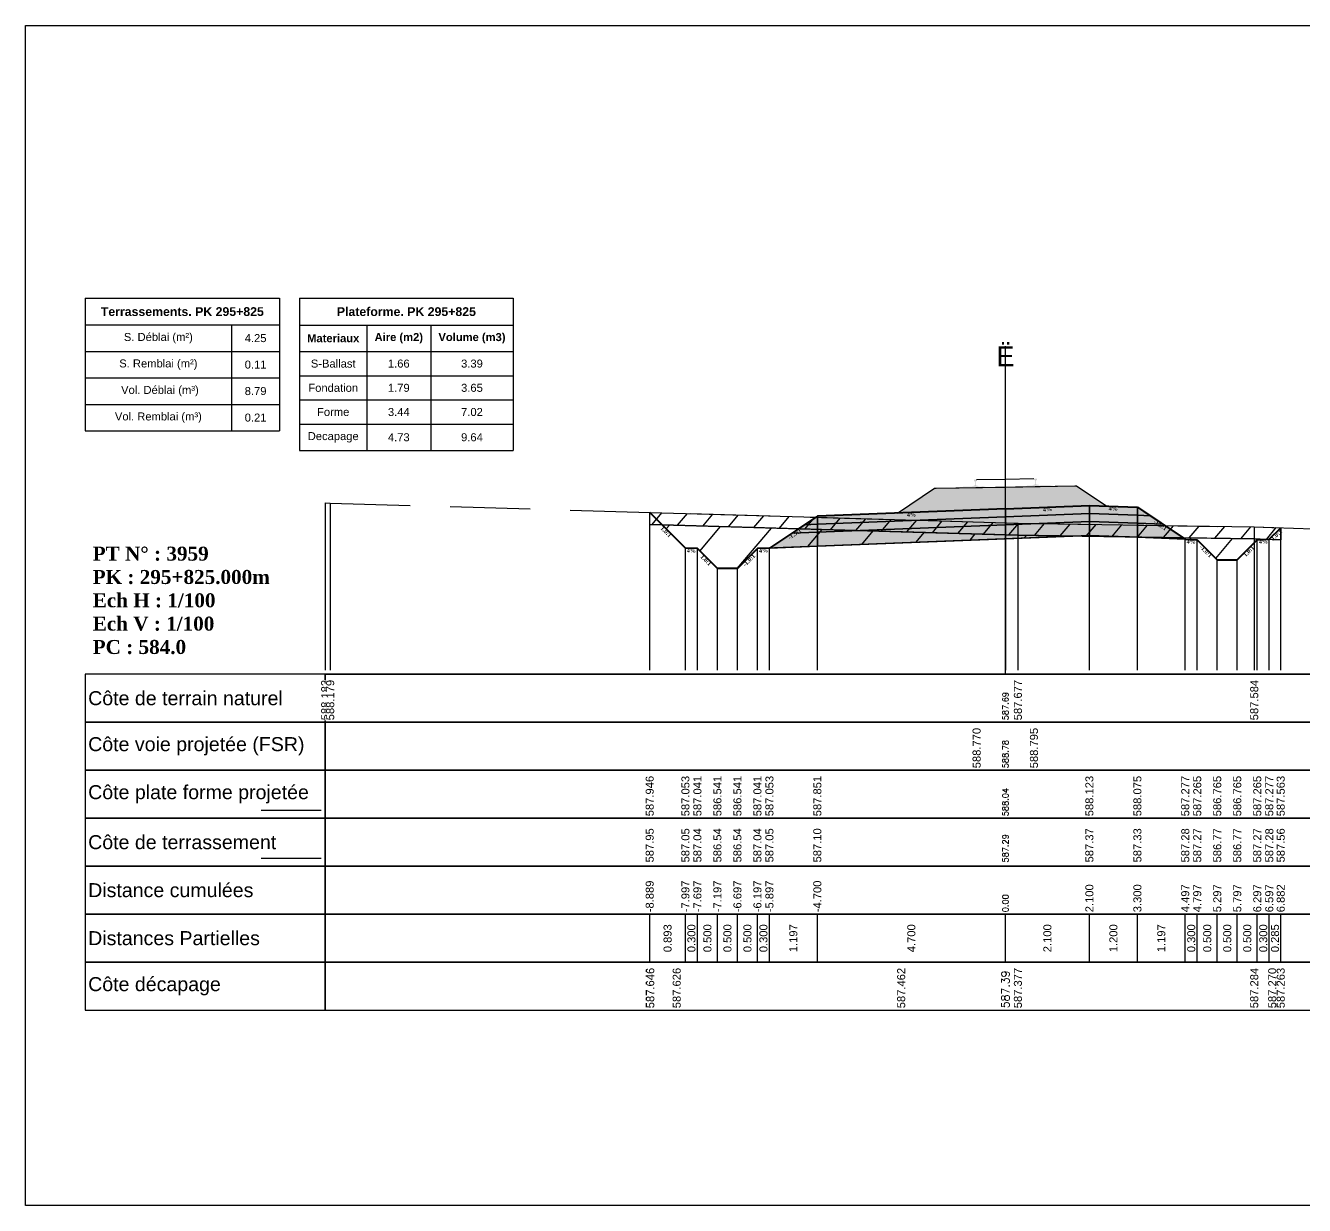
# Model space of a CAD drawing. Header units: millimetres. Extents: x 2762 to 3076, y 916 to 3305.
# Drawn here: x 2950.21 to 2982.18, y 1095.4 to 1124.9 of the extents above; entities that cross this region are included whole.
import ezdxf

# ---------------------------------------------------------------- set-up
doc = ezdxf.new("R2010")
doc.units = ezdxf.units.MM
doc.header["$LTSCALE"] = 2
doc.linetypes.add('CACHE', pattern=[9.525, 6.35, -3.175])
doc.linetypes.add('DASHED', pattern=[0.75, 0.5, -0.25])
for name, color, linetype in [('C-ANNO-TABL', 1, 'Continuous'), ('C-ANNO-TABL-TEXT', 150, 'Continuous'), ('C-ANNO-TABL-TITL', 150, 'Continuous'), ('C-ANNO-TABL-TTBL', 5, 'Continuous'), ('C-ROAD-CORR', 5, 'Continuous'), ('C-ROAD-SCTN', 7, 'Continuous')]:
    doc.layers.add(name, color=color, linetype=linetype)
doc.styles.add('ARIAL', font='arial.ttf')
doc.styles.add('C3D_Etiquette', font='romans.shx')
doc.styles.add('C3D_Profil_Travers', font='romans.shx')
doc.styles.get("Standard").update_dxf_attribs({"font": 'arial.ttf'})

msp = doc.modelspace()

# ---------------------------------------------------------------- hatches: boundary and pattern name
at = {"linetype": 'Continuous', "lineweight": -3}
h = msp.add_hatch(dxfattribs=at)
h.set_pattern_fill('GRAVEL', color=252, scale=0.009, style=0)
h.set_pattern_definition([(228.0128, (2972.168281, 1112.943734), (-1.8288, -2.0574), [0.030755, -3.0447435]), (184.96974, (2972.147707, 1112.920874), (2.743199999, 0.228600013), [0.0527764, -5.2248644]), (132.51045, (2972.095129, 1112.916302), (2.286, -2.5146), [0.0372133, -3.684125]), (267.2737, (2972.005975, 1112.859152), (0.2286, 4.572), [0.0480604, -4.7579794]), (292.83365, (2972.003689, 1112.811146), (-1.143, 2.7432), [0.047127, -4.6655827]), (357.2737, (2972.021977, 1112.767712), (-4.572, 0.2286), [0.0480604, -4.7579794]), (37.69424, (2972.069983, 1112.7654255), (-2.9718, -2.286), [0.0635574, -6.2921804]), (72.25533, (2972.120275, 1112.8042875), (1.6002, 5.0292), [0.0600048, -5.940473]), (121.42957, (2972.138563, 1112.861438), (-1.8288, 2.9718), [0.048223, -4.774099]), (175.23636, (2972.113417, 1112.902586), (2.5146, -0.2286), [0.055054, -2.697654]), (222.39744, (2972.058553, 1112.9071575), (-2.7432, -2.5146), [0.071197, -7.0485095]), (138.81407, (2972.23229, 1112.856866), (-1.6002, 1.3716), [0.0243004, -2.405751]), (171.46923, (2972.214001, 1112.872868), (2.9718, -0.4572), [0.0462314, -4.5769175]), (225, (2972.16828, 1112.87973), (-3e-17, -0.2286), [0.032329, -0.29096]), (203.1986, (2972.15228, 1112.907158), (1.143, 0.4572), [0.01741, -1.723556]), (291.8014, (2972.136277, 1112.9003), (-0.2286, 0.6858), [0.024621, -1.206428]), (30.9638, (2972.14542, 1112.87744), (0.6858, 0.4572), [0.039989, -1.292967]), (161.565, (2972.17971, 1112.89801), (0.4572, -0.2286), [0.028916, -0.693981]), (16.38954, (2972.003689, 1112.9003), (2.286, 0.6858), [0.040508, -4.0102944]), (70.34618, (2972.042551, 1112.91173), (-0.9144, -2.5146), [0.033984, -3.3643994]), (293.1986, (2972.17971, 1112.943734), (-0.4572, 1.143), [0.034819, -1.7061465]), (343.61046, (2972.193427, 1112.91173), (-2.286, 0.6858), [0.040508, -4.0102944]), (339.44395, (2972.00369, 1112.758568), (-1.143, 0.4572), [0.039063, -1.914096]), (294.77514, (2972.040265, 1112.744852), (-1.143, 2.5146), [0.0327305, -3.2403234]), (66.8014, (2972.181997, 1112.715134), (0.4572, 1.143), [0.034819, -1.7061465]), (17.35402, (2972.195713, 1112.747138), (-2.9718, -0.9144), [0.0383204, -3.793714]), (69.44395, (2972.069983, 1112.715134), (-0.4572, -1.143), [0.0195316, -1.933628]), (101.3099, (2972.16828, 1112.715134), (-0.2286, 0.9144), [0.011656, -1.1539795]), (165.9638, (2972.165995, 1112.726564), (0.6858, -0.2286), [0.047127, -0.895415]), (186.009, (2972.120275, 1112.737994), (2.286, 0.2286), [0.043674, -4.323723]), (303.69, (2972.14542, 1112.856866), (-0.2286, 0.4572), [0.032969, -0.79126]), (353.15723, (2972.163709, 1112.829434), (3.8862, -0.4572), [0.05756, -5.698441]), (60.9454, (2972.22086, 1112.822576), (-0.9144, -1.6002), [0.023536, -2.330045]), (90, (2972.2323, 1112.84315), (-0.2286, 0.2286), [0.013716, -0.214884]), (120.25644, (2972.115703, 1112.744852), (0.9144, -1.6002), [0.031758, -3.1440547]), (48.0128, (2972.099701, 1112.772284), (1.8288, 2.0574), [0.06151, -3.0139886]), (0, (2972.14085, 1112.818), (0.2286, 0.2286), [0.059436, -0.169164]), (325.30485, (2972.200285, 1112.818004), (2.286, -1.6002), [0.036145, -3.5783385]), (254.0546, (2972.230003, 1112.79743), (-0.2286, -0.9144), [0.033285, -1.6309485]), (207.64598, (2972.220859, 1112.765426), (-4.3434, -2.286), [0.054193, -5.365122]), (175.42608, (2972.172853, 1112.74028), (-2.9718, 0.2286), [0.0573327, -5.675926])])
h.paths.add_polyline_path([(2972.004, 1112.715), (2972.933, 1113.335), (2972.977, 1113.335), (2976.439, 1113.394), (2976.483, 1113.394), (2977.239, 1112.89), (2976.805, 1112.907)])
msp.add_hatch(color=254, dxfattribs=at).paths.add_polyline_path([(2973.494, 1113.162), (2973.49, 1113.347), (2973.605, 1113.37), (2973.953, 1113.376), (2973.953, 1113.382), (2973.879, 1113.38), (2973.879, 1113.39), (2973.88, 1113.391), (2973.881, 1113.392), (2973.883, 1113.392), (2973.902, 1113.394), (2973.906, 1113.395), (2973.909, 1113.396), (2973.937, 1113.407), (2973.939, 1113.408), (2973.94, 1113.41), (2973.941, 1113.411), (2973.942, 1113.415), (2973.943, 1113.422), (2973.944, 1113.431), (2973.945, 1113.442), (2973.945, 1113.466), (2973.944, 1113.481), (2973.943, 1113.488), (2973.942, 1113.494), (2973.941, 1113.498), (2973.941, 1113.5), (2973.94, 1113.504), (2973.939, 1113.505), (2973.938, 1113.507), (2973.937, 1113.508), (2973.935, 1113.509), (2973.92, 1113.514), (2973.917, 1113.516), (2973.917, 1113.517), (2973.916, 1113.518), (2973.916, 1113.521), (2973.916, 1113.539), (2973.916, 1113.543), (2973.917, 1113.545), (2973.919, 1113.548), (2973.921, 1113.549), (2973.924, 1113.551), (2973.925, 1113.551), (2973.929, 1113.552), (2973.933, 1113.553), (2973.936, 1113.553), (2973.94, 1113.553), (2973.945, 1113.553), (2973.948, 1113.553), (2973.951, 1113.554), (2973.955, 1113.554), (2973.958, 1113.554), (2973.962, 1113.554), (2973.967, 1113.553), (2973.97, 1113.553), (2973.974, 1113.553), (2973.978, 1113.552), (2973.979, 1113.552), (2973.981, 1113.55), (2973.984, 1113.549), (2973.986, 1113.547), (2973.987, 1113.544), (2973.988, 1113.54), (2973.988, 1113.522), (2973.988, 1113.519), (2973.987, 1113.518), (2973.987, 1113.517), (2973.984, 1113.515), (2973.969, 1113.509), (2973.968, 1113.509), (2973.966, 1113.507), (2973.965, 1113.506), (2973.965, 1113.504), (2973.964, 1113.501), (2973.963, 1113.499), (2973.963, 1113.494), (2973.962, 1113.488), (2973.962, 1113.482), (2973.961, 1113.466), (2973.962, 1113.442), (2973.963, 1113.432), (2973.964, 1113.423), (2973.966, 1113.416), (2973.967, 1113.411), (2973.967, 1113.41), (2973.969, 1113.409), (2973.971, 1113.408), (2973.999, 1113.398), (2974.002, 1113.396), (2974.006, 1113.396), (2974.026, 1113.395), (2974.027, 1113.394), (2974.028, 1113.394), (2974.029, 1113.393), (2974.029, 1113.383), (2973.955, 1113.382), (2973.955, 1113.376), (2974.159, 1113.38), (2974.291, 1113.351), (2975.125, 1113.365), (2975.256, 1113.398), (2975.46, 1113.402), (2975.46, 1113.407), (2975.386, 1113.406), (2975.386, 1113.416), (2975.387, 1113.417), (2975.388, 1113.418), (2975.389, 1113.418), (2975.409, 1113.42), (2975.413, 1113.42), (2975.416, 1113.422), (2975.444, 1113.433), (2975.446, 1113.434), (2975.447, 1113.435), (2975.448, 1113.437), (2975.449, 1113.441), (2975.45, 1113.448), (2975.451, 1113.457), (2975.452, 1113.468), (2975.451, 1113.491), (2975.45, 1113.507), (2975.45, 1113.514), (2975.449, 1113.52), (2975.448, 1113.524), (2975.448, 1113.526), (2975.447, 1113.529), (2975.446, 1113.531), (2975.445, 1113.532), (2975.443, 1113.534), (2975.442, 1113.534), (2975.427, 1113.54), (2975.424, 1113.541), (2975.423, 1113.542), (2975.423, 1113.544), (2975.423, 1113.546), (2975.422, 1113.564), (2975.423, 1113.569), (2975.424, 1113.571), (2975.426, 1113.573), (2975.428, 1113.575), (2975.431, 1113.576), (2975.432, 1113.577), (2975.435, 1113.578), (2975.439, 1113.578), (2975.443, 1113.579), (2975.447, 1113.579), (2975.452, 1113.579), (2975.455, 1113.579), (2975.458, 1113.579), (2975.461, 1113.579), (2975.465, 1113.579), (2975.469, 1113.579), (2975.474, 1113.579), (2975.477, 1113.579), (2975.481, 1113.579), (2975.485, 1113.578), (2975.486, 1113.577), (2975.488, 1113.576), (2975.49, 1113.575), (2975.493, 1113.572), (2975.494, 1113.57), (2975.494, 1113.566), (2975.495, 1113.548), (2975.495, 1113.545), (2975.494, 1113.543), (2975.494, 1113.543), (2975.491, 1113.541), (2975.476, 1113.535), (2975.474, 1113.534), (2975.473, 1113.533), (2975.472, 1113.531), (2975.471, 1113.53), (2975.471, 1113.526), (2975.47, 1113.524), (2975.469, 1113.52), (2975.469, 1113.514), (2975.468, 1113.508), (2975.468, 1113.492), (2975.468, 1113.468), (2975.47, 1113.457), (2975.471, 1113.448), (2975.472, 1113.441), (2975.473, 1113.437), (2975.474, 1113.436), (2975.475, 1113.435), (2975.478, 1113.433), (2975.506, 1113.423), (2975.509, 1113.422), (2975.512, 1113.422), (2975.532, 1113.421), (2975.534, 1113.42), (2975.535, 1113.419), (2975.536, 1113.418), (2975.536, 1113.409), (2975.462, 1113.407), (2975.462, 1113.402), (2975.81, 1113.408), (2975.925, 1113.389), (2975.928, 1113.204)])
h = msp.add_hatch(dxfattribs=at)
h.set_pattern_fill('_U', color=150, scale=0.5, angle=50, style=0, pattern_type=0)
h.set_pattern_definition([(50, (2981.2265, 1112.0583), (-0.383022, 0.321394), [])])
h.paths.add_polyline_path([(2981.227, 1112.058), (2981.301, 1112.061), (2981.587, 1112.347), (2981.587, 1112.047)])
h.paths.add_polyline_path([(2978.689, 1112.403), (2980.925, 1112.368), (2981.587, 1112.347), (2981.301, 1112.061), (2981.227, 1112.058), (2980.925, 1112.068), (2979.149, 1112.096)])
h.paths.add_polyline_path([(2969.534, 1112.321), (2969.965, 1112.609), (2975.018, 1112.461), (2978.689, 1112.403), (2979.149, 1112.096), (2975.018, 1112.161)])
h.paths.add_polyline_path([(2965.815, 1112.73), (2969.965, 1112.609), (2969.534, 1112.321), (2966.124, 1112.421)])
h.paths.add_polyline_path([(2965.815, 1112.43), (2965.815, 1112.73), (2966.124, 1112.421), (2965.829, 1112.43)])
h = msp.add_hatch(dxfattribs=at)
h.set_pattern_fill('_U', color=3, angle=50, style=0, pattern_type=0)
h.set_pattern_definition([(50, (2981.2265, 1112.0583), (-0.766044, 0.64279), [])])
h.paths.add_polyline_path([(2981.227, 1112.058), (2981.301, 1112.061), (2981.587, 1112.347), (2981.587, 1112.047)])
h.paths.add_polyline_path([(2976.37, 1112.14), (2976.805, 1112.157), (2977.805, 1112.117)])
h.paths.add_polyline_path([(2965.815, 1112.43), (2965.815, 1112.73), (2966.124, 1112.421), (2965.829, 1112.43)])
h = msp.add_hatch(color=30, dxfattribs=at)
h.paths.add_polyline_path([(2978.005, 1112.459), (2978.005, 1112.659), (2978.324, 1112.646), (2978.643, 1112.434)])
h.paths.add_polyline_path([(2976.805, 1112.507), (2976.805, 1112.707), (2978.005, 1112.659), (2978.005, 1112.459)])
h.paths.add_polyline_path([(2974.705, 1112.423), (2974.705, 1112.623), (2976.805, 1112.707), (2976.805, 1112.507)])
h.paths.add_polyline_path([(2970.005, 1112.235), (2970.005, 1112.435), (2974.705, 1112.623), (2974.705, 1112.423)])
h.paths.add_polyline_path([(2969.366, 1112.21), (2969.685, 1112.422), (2970.005, 1112.435), (2970.005, 1112.235)])
h = msp.add_hatch(color=11, dxfattribs=at)
h.paths.add_polyline_path([(2978.005, 1112.659), (2978.005, 1112.859), (2978.324, 1112.646)])
h.paths.add_polyline_path([(2976.805, 1112.707), (2976.805, 1112.907), (2978.005, 1112.859), (2978.005, 1112.659)])
h.paths.add_polyline_path([(2974.705, 1112.623), (2974.705, 1112.823), (2976.805, 1112.907), (2976.805, 1112.707)])
h.paths.add_polyline_path([(2970.005, 1112.435), (2970.005, 1112.635), (2974.705, 1112.823), (2974.705, 1112.623)])
h.paths.add_polyline_path([(2969.685, 1112.422), (2970.005, 1112.635), (2970.005, 1112.435)])
h = msp.add_hatch(dxfattribs=at)
h.set_pattern_fill('_U', color=1, angle=50, style=0, pattern_type=0)
h.set_pattern_definition([(50, (2977.8045, 1112.1172), (-0.766044, 0.64279), [])])
h.paths.add_polyline_path([(2977.805, 1112.117), (2980.925, 1112.068), (2981.227, 1112.058), (2981.001, 1112.049), (2980.501, 1111.549), (2980.001, 1111.549), (2979.501, 1112.049)])
h.paths.add_polyline_path([(2966.124, 1112.421), (2975.018, 1112.161), (2976.37, 1112.14), (2968.508, 1111.825), (2968.008, 1111.325), (2967.508, 1111.325), (2967.008, 1111.825), (2966.708, 1111.837)])
h = msp.add_hatch(color=83, dxfattribs=at)
h.paths.add_polyline_path([(2978.005, 1112.109), (2978.005, 1112.459), (2978.643, 1112.434), (2979.201, 1112.061)])
h.paths.add_polyline_path([(2976.805, 1112.157), (2976.805, 1112.507), (2978.005, 1112.459), (2978.005, 1112.109)])
h.paths.add_polyline_path([(2974.705, 1112.073), (2974.705, 1112.423), (2976.805, 1112.507), (2976.805, 1112.157)])
h.paths.add_polyline_path([(2970.005, 1111.885), (2970.005, 1112.235), (2974.705, 1112.423), (2974.705, 1112.073)])
h.paths.add_polyline_path([(2968.808, 1111.837), (2969.366, 1112.21), (2970.005, 1112.235), (2970.005, 1111.885)])

# ---------------------------------------------------------------- linework, layer by layer
at = {"color": 7, "linetype": 'Continuous', "lineweight": -3}
for p, q in [((2974.705, 1108.684), (2974.705, 1116.884)), ((2957.704, 1108.684), (2991.706, 1108.684)), ((2965.815, 1101.484), (2965.815, 1102.684)), ((2966.708, 1101.484), (2966.708, 1102.684)), ((2966.708, 1101.484), (2966.708, 1102.684)), ((2967.008, 1101.484), (2967.008, 1102.684)), ((2967.008, 1101.484), (2967.008, 1102.684)), ((2967.508, 1101.484), (2967.508, 1102.684)), ((2967.508, 1101.484), (2967.508, 1102.684)), ((2968.008, 1101.484), (2968.008, 1102.684)), ((2968.008, 1101.484), (2968.008, 1102.684)), ((2968.508, 1101.484), (2968.508, 1102.684)), ((2968.508, 1101.484), (2968.508, 1102.684)), ((2968.808, 1101.484), (2968.808, 1102.684)), ((2968.808, 1101.484), (2968.808, 1102.684)), ((2970.005, 1101.484), (2970.005, 1102.684)), ((2970.005, 1101.484), (2970.005, 1102.684)), ((2974.705, 1101.484), (2974.705, 1102.684)), ((2974.705, 1101.484), (2974.705, 1102.684)), ((2976.805, 1101.484), (2976.805, 1102.684)), ((2976.805, 1101.484), (2976.805, 1102.684)), ((2978.005, 1101.484), (2978.005, 1102.684)), ((2978.005, 1101.484), (2978.005, 1102.684)), ((2979.201, 1101.484), (2979.201, 1102.684)), ((2979.201, 1101.484), (2979.201, 1102.684)), ((2979.501, 1101.484), (2979.501, 1102.684)), ((2979.501, 1101.484), (2979.501, 1102.684)), ((2980.001, 1101.484), (2980.001, 1102.684)), ((2980.001, 1101.484), (2980.001, 1102.684)), ((2980.501, 1101.484), (2980.501, 1102.684)), ((2980.501, 1101.484), (2980.501, 1102.684)), ((2981.001, 1101.484), (2981.001, 1102.684)), ((2981.001, 1101.484), (2981.001, 1102.684)), ((2981.301, 1101.484), (2981.301, 1102.684)), ((2981.301, 1101.484), (2981.301, 1102.684)), ((2981.587, 1101.484), (2981.587, 1102.684))]:
    msp.add_line(p, q, dxfattribs=at)
at = {"color": 251, "linetype": 'Continuous', "lineweight": -3}
for p, q in [((2972.004, 1112.715), (2972.933, 1113.335)), ((2972.933, 1113.335), (2972.977, 1113.335)), ((2972.977, 1113.335), (2976.439, 1113.394)), ((2976.439, 1113.394), (2976.483, 1113.394)), ((2976.483, 1113.394), (2977.239, 1112.89)), ((2970.005, 1112.635), (2974.705, 1112.823)), ((2976.805, 1112.907), (2972.004, 1112.715)), ((2974.705, 1112.823), (2976.805, 1112.907)), ((2974.705, 1112.623), (2974.705, 1112.823)), ((2974.705, 1112.823), (2974.705, 1112.623)), ((2976.805, 1112.707), (2974.705, 1112.623)), ((2977.239, 1112.89), (2976.805, 1112.907)), ((2976.805, 1112.707), (2976.805, 1112.907)), ((2976.805, 1112.907), (2978.005, 1112.859)), ((2976.805, 1112.907), (2976.805, 1112.707)), ((2978.005, 1112.659), (2976.805, 1112.707)), ((2978.005, 1112.659), (2978.005, 1112.859)), ((2978.005, 1112.859), (2978.324, 1112.646)), ((2978.005, 1112.859), (2978.005, 1112.659)), ((2978.324, 1112.646), (2978.005, 1112.659)), ((2969.685, 1112.422), (2970.005, 1112.635)), ((2970.005, 1112.435), (2969.685, 1112.422)), ((2970.005, 1112.435), (2970.005, 1112.635)), ((2970.005, 1112.635), (2970.005, 1112.435)), ((2974.705, 1112.623), (2970.005, 1112.435))]:
    msp.add_line(p, q, dxfattribs=at)
at = {"color": 105, "linetype": 'DASHED', "lineweight": -3, "ltscale": 2}
for p, q in [((2957.705, 1112.967), (2957.83, 1112.963)), ((2957.83, 1112.963), (2974.705, 1112.47)), ((2974.705, 1112.47), (2975.018, 1112.461)), ((2975.018, 1112.461), (2980.925, 1112.368)), ((2980.925, 1112.368), (2991.705, 1112.022))]:
    msp.add_line(p, q, dxfattribs=at)
at = {"color": 98, "linetype": 'CACHE', "lineweight": -3}
for p, q in [((2957.705, 1112.967), (2957.705, 1108.784)), ((2957.83, 1112.963), (2957.83, 1108.784)), ((2974.705, 1112.47), (2974.705, 1108.784)), ((2975.018, 1112.461), (2975.018, 1108.784)), ((2980.925, 1112.368), (2980.925, 1108.784))]:
    msp.add_line(p, q, dxfattribs=at)
at = {"color": 253, "linetype": 'Continuous', "lineweight": -3}
for p, q in [((2965.815, 1112.73), (2969.965, 1112.609)), ((2966.124, 1112.421), (2965.815, 1112.73)), ((2965.815, 1112.43), (2965.815, 1112.73)), ((2965.815, 1112.73), (2966.124, 1112.421)), ((2965.815, 1112.43), (2965.815, 1112.73)), ((2965.815, 1112.73), (2966.124, 1112.421)), ((2965.829, 1112.43), (2965.815, 1112.43)), ((2965.829, 1112.43), (2965.815, 1112.43)), ((2966.124, 1112.421), (2965.829, 1112.43)), ((2966.124, 1112.421), (2965.829, 1112.43)), ((2969.534, 1112.321), (2966.124, 1112.421)), ((2966.124, 1112.421), (2975.018, 1112.161)), ((2966.708, 1111.837), (2966.124, 1112.421)), ((2969.534, 1112.321), (2969.965, 1112.609)), ((2969.965, 1112.609), (2969.534, 1112.321)), ((2969.965, 1112.609), (2975.018, 1112.461)), ((2975.018, 1112.461), (2978.689, 1112.403)), ((2978.689, 1112.403), (2980.925, 1112.368)), ((2979.149, 1112.096), (2978.689, 1112.403)), ((2978.689, 1112.403), (2979.149, 1112.096)), ((2980.925, 1112.368), (2981.587, 1112.347)), ((2981.301, 1112.061), (2981.587, 1112.347)), ((2981.587, 1112.347), (2981.301, 1112.061)), ((2981.301, 1112.061), (2981.587, 1112.347)), ((2981.587, 1112.347), (2981.587, 1112.047)), ((2981.587, 1112.347), (2981.587, 1112.047)), ((2976.37, 1112.14), (2968.508, 1111.825)), ((2975.018, 1112.161), (2969.534, 1112.321)), ((2979.149, 1112.096), (2975.018, 1112.161)), ((2975.018, 1112.161), (2976.37, 1112.14)), ((2976.37, 1112.14), (2976.805, 1112.157)), ((2977.805, 1112.117), (2976.37, 1112.14)), ((2976.805, 1112.157), (2977.805, 1112.117)), ((2977.805, 1112.117), (2980.925, 1112.068)), ((2979.501, 1112.049), (2977.805, 1112.117)), ((2980.925, 1112.068), (2979.149, 1112.096)), ((2980.001, 1111.549), (2979.501, 1112.049)), ((2981.001, 1112.049), (2980.501, 1111.549)), ((2981.227, 1112.058), (2980.925, 1112.068)), ((2980.925, 1112.068), (2981.227, 1112.058)), ((2981.227, 1112.058), (2981.001, 1112.049)), ((2981.227, 1112.058), (2981.301, 1112.061)), ((2981.301, 1112.061), (2981.227, 1112.058)), ((2981.227, 1112.058), (2981.301, 1112.061)), ((2981.587, 1112.047), (2981.227, 1112.058)), ((2981.587, 1112.047), (2981.227, 1112.058)), ((2967.008, 1111.825), (2966.708, 1111.837)), ((2967.508, 1111.325), (2967.008, 1111.825)), ((2968.508, 1111.825), (2968.008, 1111.325)), ((2980.501, 1111.549), (2980.001, 1111.549)), ((2968.008, 1111.325), (2967.508, 1111.325))]:
    msp.add_line(p, q, dxfattribs=at)
at = {"color": 8, "linetype": 'CACHE', "lineweight": -3}
for p, q in [((2965.815, 1108.784), (2965.815, 1112.73)), ((2981.587, 1108.784), (2981.587, 1112.347)), ((2974.705, 1108.784), (2974.705, 1112.073)), ((2974.705, 1108.784), (2974.705, 1112.073)), ((2976.805, 1108.784), (2976.805, 1112.157)), ((2978.005, 1108.784), (2978.005, 1112.109)), ((2979.201, 1108.784), (2979.201, 1112.061)), ((2979.501, 1108.784), (2979.501, 1112.049)), ((2981.001, 1108.784), (2981.001, 1112.049)), ((2981.301, 1108.784), (2981.301, 1112.061)), ((2966.708, 1108.784), (2966.708, 1111.837)), ((2967.008, 1108.784), (2967.008, 1111.825)), ((2968.508, 1108.784), (2968.508, 1111.825)), ((2968.808, 1108.784), (2968.808, 1111.837)), ((2970.005, 1108.784), (2970.005, 1111.885)), ((2980.001, 1108.784), (2980.001, 1111.549)), ((2980.501, 1108.784), (2980.501, 1111.549)), ((2967.508, 1108.784), (2967.508, 1111.325)), ((2968.008, 1108.784), (2968.008, 1111.325))]:
    msp.add_line(p, q, dxfattribs=at)
at = {"color": 53, "linetype": 'Continuous', "lineweight": -3}
for p, q in [((2974.705, 1112.623), (2976.805, 1112.707)), ((2976.805, 1112.507), (2976.805, 1112.707)), ((2976.805, 1112.707), (2978.005, 1112.659)), ((2976.805, 1112.707), (2976.805, 1112.507)), ((2978.005, 1112.459), (2978.005, 1112.659)), ((2978.005, 1112.659), (2978.324, 1112.646)), ((2978.005, 1112.659), (2978.005, 1112.459)), ((2978.324, 1112.646), (2978.643, 1112.434)), ((2969.366, 1112.21), (2969.685, 1112.422)), ((2969.685, 1112.422), (2970.005, 1112.435)), ((2970.005, 1112.435), (2974.705, 1112.623)), ((2970.005, 1112.235), (2970.005, 1112.435)), ((2970.005, 1112.435), (2970.005, 1112.235)), ((2974.705, 1112.423), (2970.005, 1112.235)), ((2970.005, 1112.235), (2974.705, 1112.423)), ((2974.705, 1112.423), (2974.705, 1112.623)), ((2974.705, 1112.623), (2974.705, 1112.423)), ((2976.805, 1112.507), (2974.705, 1112.423)), ((2974.705, 1112.423), (2976.805, 1112.507)), ((2974.705, 1112.073), (2974.705, 1112.423)), ((2974.705, 1112.423), (2974.705, 1112.073)), ((2978.005, 1112.459), (2976.805, 1112.507)), ((2976.805, 1112.157), (2976.805, 1112.507)), ((2976.805, 1112.507), (2978.005, 1112.459)), ((2976.805, 1112.507), (2976.805, 1112.157)), ((2978.643, 1112.434), (2978.005, 1112.459)), ((2978.005, 1112.109), (2978.005, 1112.459)), ((2978.005, 1112.459), (2978.643, 1112.434)), ((2978.005, 1112.459), (2978.005, 1112.109)), ((2978.643, 1112.434), (2979.201, 1112.061)), ((2968.808, 1111.837), (2969.366, 1112.21)), ((2970.005, 1112.235), (2969.366, 1112.21)), ((2969.366, 1112.21), (2970.005, 1112.235)), ((2970.005, 1111.885), (2970.005, 1112.235)), ((2970.005, 1112.235), (2970.005, 1111.885)), ((2974.705, 1112.073), (2970.005, 1111.885)), ((2976.805, 1112.157), (2974.705, 1112.073)), ((2978.005, 1112.109), (2976.805, 1112.157)), ((2979.201, 1112.061), (2978.005, 1112.109)), ((2970.005, 1111.885), (2968.808, 1111.837))]:
    msp.add_line(p, q, dxfattribs=at)
at = {"color": 6, "linetype": 'Continuous', "lineweight": -3}
for p, q in [((2965.815, 1112.43), (2965.829, 1112.43)), ((2965.829, 1112.43), (2966.49, 1112.41)), ((2966.49, 1112.41), (2972.101, 1112.246)), ((2972.101, 1112.246), (2974.705, 1112.17)), ((2974.705, 1112.17), (2975.018, 1112.161)), ((2975.018, 1112.161), (2980.925, 1112.068)), ((2980.925, 1112.068), (2981.375, 1112.054)), ((2981.375, 1112.054), (2981.587, 1112.047))]:
    msp.add_line(p, q, dxfattribs=at)
at = {"color": 154, "linetype": 'Continuous', "lineweight": -3}
msp.add_line((2956.104, 1105.284), (2957.604, 1105.284), dxfattribs=at)
at = {"color": 1, "linetype": 'Continuous', "lineweight": -3}
msp.add_line((2956.104, 1104.084), (2957.604, 1104.084), dxfattribs=at)
at = {"color": 7, "linetype": 'Continuous', "lineweight": -3}
for points in [[(2957.704, 1107.484), (2957.704, 1108.684), (2951.704, 1108.684), (2951.704, 1107.484)], [(2957.704, 1107.484), (2991.706, 1107.484), (2991.706, 1108.684), (2957.704, 1108.684)], [(2957.704, 1106.284), (2957.704, 1107.484), (2951.704, 1107.484), (2951.704, 1106.284)], [(2957.704, 1106.284), (2991.706, 1106.284), (2991.706, 1107.484), (2957.704, 1107.484)], [(2957.704, 1105.084), (2957.704, 1106.284), (2951.704, 1106.284), (2951.704, 1105.084)], [(2957.704, 1105.084), (2991.706, 1105.084), (2991.706, 1106.284), (2957.704, 1106.284)], [(2957.704, 1103.884), (2957.704, 1105.084), (2951.704, 1105.084), (2951.704, 1103.884)], [(2957.704, 1103.884), (2991.706, 1103.884), (2991.706, 1105.084), (2957.704, 1105.084)], [(2957.704, 1102.684), (2957.704, 1103.884), (2951.704, 1103.884), (2951.704, 1102.684)], [(2957.704, 1102.684), (2991.706, 1102.684), (2991.706, 1103.884), (2957.704, 1103.884)], [(2957.704, 1101.484), (2957.704, 1102.684), (2951.704, 1102.684), (2951.704, 1101.484)], [(2957.704, 1101.484), (2991.706, 1101.484), (2991.706, 1102.684), (2957.704, 1102.684)], [(2957.704, 1100.284), (2957.704, 1101.484), (2951.704, 1101.484), (2951.704, 1100.284)], [(2957.704, 1100.284), (2991.706, 1100.284), (2991.706, 1101.484), (2957.704, 1101.484)]]:
    msp.add_3dface(points, dxfattribs=at)
at = {"layer": 'C-ANNO-TABL', "color": 7, "linetype": 'Continuous', "lineweight": -3}
for p, q in [((2951.704, 1117.419), (2955.365, 1117.419)), ((2955.365, 1117.419), (2956.563, 1117.419)), ((2955.365, 1117.419), (2955.365, 1116.757)), ((2957.063, 1117.416), (2958.745, 1117.416)), ((2958.745, 1117.416), (2960.341, 1117.416)), ((2958.745, 1117.416), (2958.745, 1116.754)), ((2960.341, 1117.416), (2962.403, 1117.416)), ((2960.341, 1117.416), (2960.341, 1116.754)), ((2951.704, 1116.757), (2955.365, 1116.757)), ((2955.365, 1116.757), (2956.563, 1116.757)), ((2955.365, 1116.757), (2955.365, 1116.095)), ((2957.063, 1116.754), (2958.745, 1116.754)), ((2958.745, 1116.754), (2960.341, 1116.754)), ((2958.745, 1116.754), (2958.745, 1116.147)), ((2960.341, 1116.754), (2962.403, 1116.754)), ((2960.341, 1116.754), (2960.341, 1116.147)), ((2951.704, 1116.095), (2955.365, 1116.095)), ((2955.365, 1116.095), (2956.563, 1116.095)), ((2955.365, 1116.095), (2955.365, 1115.432)), ((2957.063, 1116.147), (2958.745, 1116.147)), ((2958.745, 1116.147), (2960.341, 1116.147)), ((2958.745, 1116.147), (2958.745, 1115.543)), ((2960.341, 1116.147), (2962.403, 1116.147)), ((2960.341, 1116.147), (2960.341, 1115.543)), ((2957.063, 1115.543), (2958.745, 1115.543)), ((2958.745, 1115.543), (2960.341, 1115.543)), ((2958.745, 1115.543), (2958.745, 1114.938)), ((2960.341, 1115.543), (2962.403, 1115.543)), ((2960.341, 1115.543), (2960.341, 1114.938)), ((2951.704, 1115.432), (2955.365, 1115.432)), ((2955.365, 1115.432), (2956.563, 1115.432)), ((2955.365, 1115.432), (2955.365, 1114.77)), ((2957.063, 1114.938), (2958.745, 1114.938)), ((2958.745, 1114.938), (2960.341, 1114.938)), ((2958.745, 1114.938), (2958.745, 1114.28)), ((2960.341, 1114.938), (2962.403, 1114.938)), ((2960.341, 1114.938), (2960.341, 1114.28))]:
    msp.add_line(p, q, dxfattribs=at)
at = {"layer": 'C-ANNO-TABL-TTBL', "color": 7, "linetype": 'Continuous', "lineweight": -3}
for p, q in [((2951.704, 1118.084), (2956.563, 1118.084)), ((2951.704, 1118.084), (2951.704, 1117.419)), ((2956.563, 1118.084), (2956.563, 1117.419)), ((2957.063, 1118.084), (2962.403, 1118.084)), ((2957.063, 1118.084), (2957.063, 1117.416)), ((2962.403, 1118.084), (2962.403, 1117.416)), ((2951.704, 1117.419), (2951.704, 1116.757)), ((2956.563, 1117.419), (2956.563, 1116.757)), ((2957.063, 1117.416), (2957.063, 1116.754)), ((2962.403, 1117.416), (2962.403, 1116.754)), ((2951.704, 1116.757), (2951.704, 1116.095)), ((2956.563, 1116.757), (2956.563, 1116.095)), ((2957.063, 1116.754), (2957.063, 1116.147)), ((2962.403, 1116.754), (2962.403, 1116.147)), ((2951.704, 1116.095), (2951.704, 1115.432)), ((2956.563, 1116.095), (2956.563, 1115.432)), ((2957.063, 1116.147), (2957.063, 1115.543)), ((2962.403, 1116.147), (2962.403, 1115.543)), ((2957.063, 1115.543), (2957.063, 1114.938)), ((2962.403, 1115.543), (2962.403, 1114.938)), ((2951.704, 1115.432), (2951.704, 1114.77)), ((2956.563, 1115.432), (2956.563, 1114.77)), ((2957.063, 1114.938), (2957.063, 1114.28)), ((2962.403, 1114.938), (2962.403, 1114.28)), ((2951.704, 1114.77), (2955.365, 1114.77)), ((2955.365, 1114.77), (2956.563, 1114.77)), ((2957.063, 1114.28), (2958.745, 1114.28)), ((2958.745, 1114.28), (2960.341, 1114.28)), ((2960.341, 1114.28), (2962.403, 1114.28))]:
    msp.add_line(p, q, dxfattribs=at)
at = {"layer": 'C-ROAD-CORR', "color": 1, "linetype": 'Continuous', "lineweight": 40}
for p, q in [((2966.708, 1111.837), (2965.815, 1112.73)), ((2974.705, 1112.823), (2970.005, 1112.635)), ((2974.705, 1112.823), (2976.805, 1112.907)), ((2976.805, 1112.907), (2978.005, 1112.859)), ((2978.005, 1112.859), (2979.201, 1112.061)), ((2970.005, 1112.635), (2968.808, 1111.837)), ((2981.301, 1112.061), (2981.587, 1112.347)), ((2979.201, 1112.061), (2979.501, 1112.049)), ((2979.501, 1112.049), (2980.001, 1111.549)), ((2980.501, 1111.549), (2981.001, 1112.049)), ((2981.001, 1112.049), (2981.301, 1112.061)), ((2967.008, 1111.825), (2966.708, 1111.837)), ((2967.508, 1111.325), (2967.008, 1111.825)), ((2968.508, 1111.825), (2968.008, 1111.325)), ((2968.808, 1111.837), (2968.508, 1111.825)), ((2980.001, 1111.549), (2980.501, 1111.549)), ((2968.008, 1111.325), (2967.508, 1111.325))]:
    msp.add_line(p, q, dxfattribs=at)
at = {"layer": 'C-ROAD-CORR', "color": 102, "linetype": 'Continuous', "lineweight": -3, "ltscale": 0.5}
for p, q in [((2974.705, 1112.073), (2970.005, 1111.885)), ((2974.705, 1112.073), (2976.805, 1112.157)), ((2976.805, 1112.157), (2978.005, 1112.109)), ((2978.005, 1112.109), (2979.201, 1112.061)), ((2970.005, 1111.885), (2968.808, 1111.837))]:
    msp.add_line(p, q, dxfattribs=at)
at = {"layer": 'C-ROAD-CORR', "color": 1, "linetype": 'Continuous', "lineweight": -3}
for p, q in [((2979.501, 1112.049), (2980.001, 1111.549)), ((2980.501, 1111.549), (2981.001, 1112.049)), ((2967.508, 1111.325), (2967.008, 1111.825)), ((2968.508, 1111.825), (2968.008, 1111.325))]:
    msp.add_line(p, q, dxfattribs=at)
at = {"layer": 'C-ROAD-SCTN', "color": 140, "linetype": 'Continuous', "lineweight": -3}
for p, q in [((2972.004, 1112.715), (2972.933, 1113.335)), ((2972.933, 1113.335), (2972.977, 1113.335)), ((2972.977, 1113.335), (2974.705, 1113.364)), ((2974.705, 1113.364), (2976.439, 1113.394)), ((2976.439, 1113.394), (2976.483, 1113.394)), ((2976.483, 1113.394), (2977.239, 1112.89))]:
    msp.add_line(p, q, dxfattribs=at)
at = {"layer": 'C-ROAD-SCTN', "color": 154, "linetype": 'Continuous', "lineweight": -3}
for p, q in [((2973.984, 1113.554), (2973.987, 1113.554)), ((2973.987, 1113.554), (2974.705, 1113.566)), ((2974.705, 1113.566), (2975.419, 1113.579)), ((2965.815, 1112.73), (2966.708, 1111.837)), ((2970.005, 1112.635), (2974.705, 1112.823)), ((2974.705, 1112.823), (2976.805, 1112.907)), ((2976.805, 1112.907), (2978.005, 1112.859)), ((2978.005, 1112.859), (2979.201, 1112.061)), ((2968.808, 1111.837), (2970.005, 1112.635)), ((2981.301, 1112.061), (2981.587, 1112.347)), ((2979.201, 1112.061), (2979.501, 1112.049)), ((2979.501, 1112.049), (2980.001, 1111.549)), ((2980.501, 1111.549), (2981.001, 1112.049)), ((2981.001, 1112.049), (2981.301, 1112.061)), ((2966.708, 1111.837), (2967.008, 1111.825)), ((2967.008, 1111.825), (2967.508, 1111.325)), ((2968.008, 1111.325), (2968.508, 1111.825)), ((2968.508, 1111.825), (2968.808, 1111.837)), ((2980.001, 1111.549), (2980.501, 1111.549)), ((2967.508, 1111.325), (2968.008, 1111.325))]:
    msp.add_line(p, q, dxfattribs=at)
at = {"layer": 'C-ROAD-SCTN', "color": 1, "linetype": 'Continuous', "lineweight": -3}
for p, q in [((2965.815, 1112.73), (2966.708, 1111.837)), ((2981.301, 1112.061), (2981.587, 1112.347)), ((2970.005, 1111.885), (2974.705, 1112.073)), ((2974.705, 1112.073), (2976.805, 1112.157)), ((2976.805, 1112.157), (2978.005, 1112.109)), ((2978.005, 1112.109), (2979.201, 1112.061)), ((2979.201, 1112.061), (2979.501, 1112.049)), ((2979.501, 1112.049), (2980.001, 1111.549)), ((2980.501, 1111.549), (2981.001, 1112.049)), ((2981.001, 1112.049), (2981.301, 1112.061)), ((2966.708, 1111.837), (2967.008, 1111.825)), ((2967.008, 1111.825), (2967.508, 1111.325)), ((2968.008, 1111.325), (2968.508, 1111.825)), ((2968.508, 1111.825), (2968.808, 1111.837)), ((2968.808, 1111.837), (2970.005, 1111.885)), ((2980.001, 1111.549), (2980.501, 1111.549)), ((2967.508, 1111.325), (2968.008, 1111.325))]:
    msp.add_line(p, q, dxfattribs=at)

# ---------------------------------------------------------------- texts
at = {"color": 7, "linetype": 'Continuous', "lineweight": -3}
for s, insert, char_height, attachment_point, style in [('{\\fWingdings|b0|i0|c2|p0;Ë}', (2974.705, 1116.384), 0.5, 8, 'C3D_Profil_Travers'), ('{\\fTimes New Roman|b1|i0|c0|p18;PT N° : 3959\\PPK : 295+825.000m\\PEch H : 1/100\\PEch V : 1/100\\PPC : 584.0}', (2951.893, 1109.184), 0.35, 7, 'C3D_Profil_Travers'), ('{\\fArial|b0|i0|c0|p34;Côte de terrain naturel}', (2951.779, 1108.084), 0.35, 4, 'C3D_Etiquette'), ('{\\fArial|b0|i0|c0|p34;Côte plate forme projetée}', (2951.779, 1105.684), 0.35, 4, 'C3D_Etiquette'), ('{\\fArial|b0|i0|c0|p34;Côte de terrassement}', (2951.779, 1104.484), 0.35, 4, 'C3D_Etiquette'), ('{\\fArial|b0|i0|c0|p34;Distance cumulées}', (2951.779, 1103.284), 0.35, 4, 'C3D_Etiquette'), ('{\\fArial|b0|i0|c0|p34;Distances Partielles}', (2951.779, 1102.084), 0.35, 4, 'C3D_Etiquette'), ('{\\fArial|b0|i0|c0|p34;Côte décapage}', (2951.779, 1100.884), 0.35, 4, 'C3D_Etiquette')]:
    msp.add_mtext(s, dxfattribs=dict(at, insert=insert, char_height=char_height, attachment_point=attachment_point, style=style))
at = {"color": 7, "linetype": 'Continuous', "lineweight": -3, "char_height": 0.1, "attachment_point": 2, "style": 'C3D_Etiquette'}
for s, insert, width, rotation in [('{\\fTimes New Roman|b1|i0|c0|p18;4%}', (2972.355, 1112.725), 0.42071, 2.2906), ('{\\fTimes New Roman|b1|i0|c0|p18;4%}', (2975.755, 1112.861), 0.37094, 2.2906), ('{\\fTimes New Roman|b1|i0|c0|p18;4%}', (2977.404, 1112.879), 0.42071, 357.7094), ('{\\fTimes New Roman|b1|i0|c0|p18;1.0:1}', (2966.259, 1112.281), 0.29001, 315), ('{\\fTimes New Roman|b1|i0|c0|p18;-1.5:1}', (2978.601, 1112.457), 0.34598, 326.3099), ('{\\fTimes New Roman|b1|i0|c0|p18;-1.5:1}', (2969.408, 1112.233), 0.34598, 33.6901), ('{\\fTimes New Roman|b1|i0|c0|p18;4%}', (2979.351, 1112.051), 0.42071, 357.7094), ('{\\fTimes New Roman|b1|i0|c0|p18;4%}', (2981.152, 1112.051), 0.37094, 2.2906), ('{\\fTimes New Roman|b1|i0|c0|p18;1.0:1}', (2981.447, 1112.201), 0.29001, 45), ('{\\fTimes New Roman|b1|i0|c0|p18;4%}', (2966.858, 1111.827), 0.37094, 357.7094), ('{\\fTimes New Roman|b1|i0|c0|p18;4%}', (2968.658, 1111.827), 0.42071, 2.2906), ('{\\fTimes New Roman|b1|i0|c0|p18;-1.0:1}', (2979.749, 1111.796), 0.34598, 315), ('{\\fTimes New Roman|b1|i0|c0|p18;1.0:1}', (2980.754, 1111.796), 0.29001, 45), ('{\\fTimes New Roman|b1|i0|c0|p18;1.0:1}', (2967.255, 1111.572), 0.29001, 315), ('{\\fTimes New Roman|b1|i0|c0|p18;-1.0:1}', (2968.261, 1111.572), 0.34598, 45)]:
    msp.add_mtext(s, dxfattribs=dict(at, insert=insert, width=width, rotation=rotation))
at = {"color": 7, "linetype": 'Continuous', "lineweight": -3, "rotation": 90, "style": 'C3D_Profil_Travers'}
for s, insert, char_height, attachment_point in [('587.69', (2974.705, 1107.534), 0.15, 4), ('588.78', (2974.705, 1106.334), 0.15, 4), ('588.04', (2974.705, 1105.134), 0.15, 4), ('{\\fArial|b0|i0|c0|p34;587.95}', (2965.815, 1103.979), 0.2, 4), ('{\\fArial|b0|i0|c0|p34;587.05}', (2966.708, 1103.979), 0.2, 4), ('{\\fArial|b0|i0|c0|p34;587.04}', (2967.008, 1103.979), 0.2, 4), ('{\\fArial|b0|i0|c0|p34;586.54}', (2967.508, 1103.979), 0.2, 4), ('{\\fArial|b0|i0|c0|p34;586.54}', (2968.008, 1103.979), 0.2, 4), ('{\\fArial|b0|i0|c0|p34;587.04}', (2968.508, 1103.979), 0.2, 4), ('{\\fArial|b0|i0|c0|p34;587.05}', (2968.808, 1103.979), 0.2, 4), ('{\\fArial|b0|i0|c0|p34;587.10}', (2970.005, 1103.979), 0.2, 4), ('587.29', (2974.705, 1103.979), 0.15, 4), ('{\\fArial|b0|i0|c0|p34;587.37}', (2976.805, 1103.979), 0.2, 4), ('{\\fArial|b0|i0|c0|p34;587.33}', (2978.005, 1103.979), 0.2, 4), ('{\\fArial|b0|i0|c0|p34;587.28}', (2979.201, 1103.979), 0.2, 4), ('{\\fArial|b0|i0|c0|p34;587.27}', (2979.501, 1103.979), 0.2, 4), ('{\\fArial|b0|i0|c0|p34;586.77}', (2980.001, 1103.979), 0.2, 4), ('{\\fArial|b0|i0|c0|p34;586.77}', (2980.501, 1103.979), 0.2, 4), ('{\\fArial|b0|i0|c0|p34;587.27}', (2981.001, 1103.979), 0.2, 4), ('{\\fArial|b0|i0|c0|p34;587.28}', (2981.301, 1103.979), 0.2, 4), ('{\\fArial|b0|i0|c0|p34;587.56}', (2981.587, 1103.979), 0.2, 4), ('0.00', (2974.705, 1102.734), 0.15, 4), ('{\\fArial|b0|i0|c0|p34;0.893}', (2966.262, 1102.084), 0.2, 5), ('{\\fArial|b0|i0|c0|p34;0.300}', (2966.858, 1102.084), 0.2, 5), ('{\\fArial|b0|i0|c0|p34;0.500}', (2967.258, 1102.084), 0.2, 5), ('{\\fArial|b0|i0|c0|p34;0.500}', (2967.758, 1102.084), 0.2, 5), ('{\\fArial|b0|i0|c0|p34;0.500}', (2968.258, 1102.084), 0.2, 5), ('{\\fArial|b0|i0|c0|p34;0.300}', (2968.658, 1102.084), 0.2, 5), ('{\\fArial|b0|i0|c0|p34;1.197}', (2969.406, 1102.084), 0.2, 5), ('{\\fArial|b0|i0|c0|p34;4.700}', (2972.355, 1102.084), 0.2, 5), ('{\\fArial|b0|i0|c0|p34;2.100}', (2975.755, 1102.084), 0.2, 5), ('{\\fArial|b0|i0|c0|p34;1.200}', (2977.405, 1102.084), 0.2, 5), ('{\\fArial|b0|i0|c0|p34;1.197}', (2978.603, 1102.084), 0.2, 5), ('{\\fArial|b0|i0|c0|p34;0.300}', (2979.351, 1102.084), 0.2, 5), ('{\\fArial|b0|i0|c0|p34;0.500}', (2979.751, 1102.084), 0.2, 5), ('{\\fArial|b0|i0|c0|p34;0.500}', (2980.251, 1102.084), 0.2, 5), ('{\\fArial|b0|i0|c0|p34;0.500}', (2980.751, 1102.084), 0.2, 5), ('{\\fArial|b0|i0|c0|p34;0.300}', (2981.151, 1102.084), 0.2, 5), ('{\\fArial|b0|i0|c0|p34;0.285}', (2981.444, 1102.084), 0.2, 5), ('587.39', (2974.705, 1100.334), 0.2, 4)]:
    msp.add_mtext(s, dxfattribs=dict(at, insert=insert, char_height=char_height, attachment_point=attachment_point))
at = {"color": 7, "linetype": 'Continuous', "lineweight": -3, "insert": (2951.779, 1106.884), "char_height": 0.35, "attachment_point": 4}
msp.add_mtext('{\\fArial|b0|i0|c0|p34;Côte voie projetée (FSR)}', dxfattribs=at)
at = {"layer": 'C-ANNO-TABL-TEXT', "color": 7, "linetype": 'Continuous', "lineweight": -3, "char_height": 0.2, "attachment_point": 5, "style": 'ARIAL'}
for s, insert in [('{\\fArial|b0|i0|c0|p34;\\C7;4.25}', (2955.964, 1117.088)), ('{\\fArial|b0|i0|c0|p34;\\C7;0.11}', (2955.964, 1116.426)), ('{\\fArial|b0|i0|c0|p34;\\C7;S-Ballast}', (2957.904, 1116.451)), ('{\\fArial|b0|i0|c0|p34;\\C7;1.66}', (2959.543, 1116.451)), ('{\\C18;\\c0;3.39}', (2961.372, 1116.451)), ('{\\fArial|b0|i0|c0|p34;\\C7;8.79}', (2955.964, 1115.764)), ('{\\fArial|b0|i0|c0|p34;\\C7;Fondation}', (2957.904, 1115.845)), ('{\\fArial|b0|i0|c0|p34;\\C7;1.79}', (2959.543, 1115.845)), ('{\\C18;\\c0;3.65}', (2961.372, 1115.845)), ('{\\fArial|b0|i0|c0|p34;\\C7;0.21}', (2955.964, 1115.101)), ('{\\fArial|b0|i0|c0|p34;\\C7;Forme}', (2957.904, 1115.241)), ('{\\fArial|b0|i0|c0|p34;\\C7;3.44}', (2959.543, 1115.241)), ('{\\C18;\\c0;7.02}', (2961.372, 1115.241)), ('{\\fArial|b0|i0|c0|p34;\\C7;Decapage}', (2957.904, 1114.609)), ('{\\fArial|b0|i0|c0|p34;\\C7;4.73}', (2959.543, 1114.609)), ('{\\C18;\\c0;9.64}', (2961.372, 1114.609))]:
    msp.add_mtext(s, dxfattribs=dict(at, insert=insert))
at = {"layer": 'C-ANNO-TABL-TITL', "color": 7, "linetype": 'Continuous', "lineweight": -3, "attachment_point": 5, "style": 'ARIAL'}
for s, insert, char_height in [('{\\fArial|b1|i0|c0|p34;\\C7;Terrassements. PK 295+825}', (2954.133, 1117.751), 0.22), ('{\\fArial|b1|i0|c0|p34;\\C18;\\c0;Plateforme. PK 295+825}', (2959.733, 1117.75), 0.22), ('{\\fArial|b0|i0|c0|p34;\\C7;S. Déblai (m²) }', (2953.534, 1117.088), 0.2), ('{\\fArial|b1|i0|c0|p34;\\C7;Materiaux   }', (2957.904, 1117.085), 0.2), ('{\\fArial|b1|i0|c0|p34;\\C7;Aire (m2)}', (2959.543, 1117.085), 0.2), ('{\\fArial|b1|i0|c0|p34;\\C7;Volume (m3)}', (2961.372, 1117.085), 0.2), ('{\\fArial|b0|i0|c0|p34;\\C7;S. Remblai (m²) }', (2953.534, 1116.426), 0.2), ('{\\fArial|b0|i0|c0|p34;\\C7; Vol. Déblai (m³) }', (2953.534, 1115.764), 0.2), ('{\\fArial|b0|i0|c0|p34;\\C7;Vol. Remblai (m³)}', (2953.534, 1115.101), 0.2)]:
    msp.add_mtext(s, dxfattribs=dict(at, insert=insert, char_height=char_height))

# ---------------------------------------------------------------- next in the draw order: texts
at = {"color": 7, "linetype": 'Continuous', "lineweight": -3, "char_height": 0.2, "attachment_point": 4, "rotation": 90, "style": 'C3D_Profil_Travers', "bg_fill": 3, "box_fill_scale": 1.000375, "bg_fill_color": 256, "bg_fill_true_color": 13158600, "bg_fill_transparency": 0}
for s, insert, width in [('{\\fArial|b0|i0|c0|p34;588.183}', (2957.705, 1107.534), 0.99553), ('{\\fArial|b0|i0|c0|p34;587.677}', (2975.018, 1107.534), 0.99553), ('{\\fArial|b0|i0|c0|p34;587.584}', (2980.925, 1107.534), 0.99471), ('{\\fArial|b0|i0|c0|p34;588.770}', (2973.984, 1106.334), 0.99484), ('{\\fArial|b0|i0|c0|p34;588.795}', (2975.419, 1106.334), 0.99705), ('{\\fArial|b0|i0|c0|p34;587.946}', (2965.815, 1105.134), 0.99539), ('{\\fArial|b0|i0|c0|p34;587.053}', (2966.708, 1105.134), 0.99553), ('{\\fArial|b0|i0|c0|p34;586.541}', (2967.508, 1105.134), 0.95654), ('{\\fArial|b0|i0|c0|p34;586.541}', (2968.008, 1105.134), 0.95654), ('{\\fArial|b0|i0|c0|p34;587.041}', (2968.508, 1105.134), 0.95654), ('{\\fArial|b0|i0|c0|p34;587.851}', (2970.005, 1105.134), 0.95654), ('{\\fArial|b0|i0|c0|p34;588.123}', (2976.805, 1105.134), 0.99553), ('{\\fArial|b0|i0|c0|p34;588.075}', (2978.005, 1105.134), 0.99705), ('{\\fArial|b0|i0|c0|p34;587.277}', (2979.201, 1105.134), 0.99553), ('{\\fArial|b0|i0|c0|p34;586.765}', (2980.001, 1105.134), 0.99705), ('{\\fArial|b0|i0|c0|p34;586.765}', (2980.501, 1105.134), 0.99705), ('{\\fArial|b0|i0|c0|p34;587.265}', (2981.001, 1105.134), 0.99705), ('{\\fArial|b0|i0|c0|p34;\\C256;-8.889}', (2965.815, 1102.734), 0.77879), ('{\\fArial|b0|i0|c0|p34;\\C256;-7.997}', (2966.708, 1102.734), 0.77838), ('{\\fArial|b0|i0|c0|p34;\\C256;-7.197}', (2967.508, 1102.734), 0.77838), ('{\\fArial|b0|i0|c0|p34;\\C256;-6.697}', (2968.008, 1102.734), 0.77838), ('{\\fArial|b0|i0|c0|p34;\\C256;-6.197}', (2968.508, 1102.734), 0.77838), ('{\\fArial|b0|i0|c0|p34;\\C256;-4.700}', (2970.005, 1102.734), 0.77769), ('{\\fArial|b0|i0|c0|p34;\\C256;2.100}', (2976.805, 1102.734), 0.6844), ('{\\fArial|b0|i0|c0|p34;\\C256;3.300}', (2978.005, 1102.734), 0.68082), ('{\\fArial|b0|i0|c0|p34;\\C256;4.497}', (2979.201, 1102.734), 0.68978), ('{\\fArial|b0|i0|c0|p34;\\C256;5.297}', (2980.001, 1102.734), 0.68165), ('{\\fArial|b0|i0|c0|p34;\\C256;5.797}', (2980.501, 1102.734), 0.68165), ('{\\fArial|b0|i0|c0|p34;\\C256;6.297}', (2981.001, 1102.734), 0.68275), ('{\\fArial|b0|i0|c0|p34;587.646}', (2965.815, 1100.334), 0.99539), ('{\\fArial|b0|i0|c0|p34;587.626}', (2966.49, 1100.334), 0.99539), ('{\\fArial|b0|i0|c0|p34;587.462}', (2972.101, 1100.334), 0.99347), ('{\\fArial|b0|i0|c0|p34;587.377}', (2975.018, 1100.334), 0.99553), ('{\\fArial|b0|i0|c0|p34;587.284}', (2980.925, 1100.334), 0.99471), ('{\\fArial|b0|i0|c0|p34;587.270}', (2981.375, 1100.334), 0.99484)]:
    msp.add_mtext(s, dxfattribs=dict(at, insert=insert, width=width))

# ---------------------------------------------------------------- next in the draw order: texts
for s, insert, width in [('{\\fArial|b0|i0|c0|p34;588.179}', (2957.83, 1107.534), 0.99595), ('{\\fArial|b0|i0|c0|p34;588.770}', (2973.987, 1106.334), 0.99484), ('{\\fArial|b0|i0|c0|p34;587.041}', (2967.008, 1105.134), 0.95654), ('{\\fArial|b0|i0|c0|p34;587.053}', (2968.808, 1105.134), 0.99553), ('{\\fArial|b0|i0|c0|p34;587.265}', (2979.501, 1105.134), 0.99705), ('{\\fArial|b0|i0|c0|p34;587.277}', (2981.301, 1105.134), 0.99553), ('{\\fArial|b0|i0|c0|p34;\\C256;-7.697}', (2967.008, 1102.734), 0.77838), ('{\\fArial|b0|i0|c0|p34;\\C256;-5.897}', (2968.808, 1102.734), 0.77838), ('{\\fArial|b0|i0|c0|p34;\\C256;4.797}', (2979.501, 1102.734), 0.68978), ('{\\fArial|b0|i0|c0|p34;\\C256;6.597}', (2981.301, 1102.734), 0.68275), ('{\\fArial|b0|i0|c0|p34;587.646}', (2965.829, 1100.334), 0.99539), ('{\\fArial|b0|i0|c0|p34;587.263}', (2981.587, 1100.334), 0.99553)]:
    msp.add_mtext(s, dxfattribs=dict(at, insert=insert, width=width))

# ---------------------------------------------------------------- next in the draw order: texts
for s, insert, width in [('{\\fArial|b0|i0|c0|p34;587.563}', (2981.587, 1105.134), 0.99553), ('{\\fArial|b0|i0|c0|p34;\\C256;6.882}', (2981.587, 1102.734), 0.68068)]:
    msp.add_mtext(s, dxfattribs=dict(at, insert=insert, width=width))

# ---------------------------------------------------------------- next in the draw order: linework, layer by layer
msp.add_lwpolyline([(2950.215, 1124.904), (2999.215, 1124.904), (2999.215, 1095.404), (2950.215, 1095.404)], close=True)

doc.saveas('drawing.dxf')
